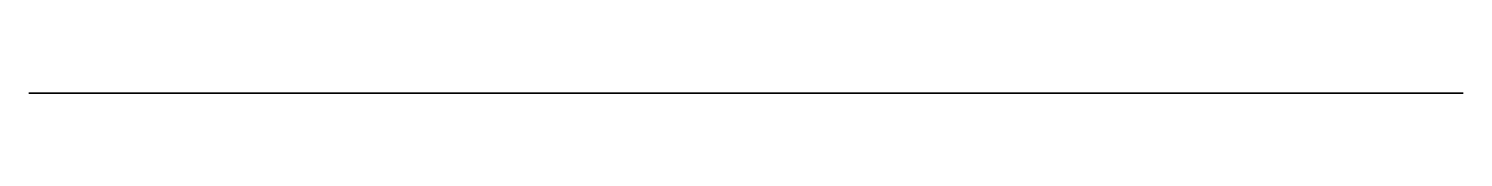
# Model space of a CAD drawing. Header units: millimetres. Extents: x 121.9 to 185.4, y 0 to 0.
import ezdxf

# ---------------------------------------------------------------- set-up
doc = ezdxf.new("R2010")
doc.units = ezdxf.units.MM
doc.layers.get('0').update_dxf_attribs({"color": 173, "true_color": 0x5858e1})

msp = doc.modelspace()

# ---------------------------------------------------------------- linework, layer by layer
at = {"color": 194, "true_color": 0x551cb1}
msp.add_polyline3d([(143.348, 0, -40.892), (143.093, 0, -40.32), (142.812, 0, -39.758), (142.501, 0, -39.212), (142.158, 0, -38.686), (141.974, 0, -38.433), (141.781, 0, -38.188), (141.58, 0, -37.951), (141.369, 0, -37.722), (141.149, 0, -37.503), (140.919, 0, -37.294), (140.68, 0, -37.097), (140.43, 0, -36.911), (140.161, 0, -36.728), (139.887, 0, -36.556), (139.607, 0, -36.395), (139.322, 0, -36.244), (139.032, 0, -36.104), (138.737, 0, -35.974), (138.438, 0, -35.856), (138.135, 0, -35.748), (137.828, 0, -35.651), (137.518, 0, -35.566), (137.205, 0, -35.492), (136.889, 0, -35.429), (136.571, 0, -35.377), (136.25, 0, -35.338), (135.928, 0, -35.309), (135.604, 0, -35.293), (135.279, 0, -35.288), (134.955, 0, -35.296), (134.633, 0, -35.315), (134.312, 0, -35.346), (133.992, 0, -35.388), (133.675, 0, -35.442), (133.36, 0, -35.507), (133.048, 0, -35.584), (132.739, 0, -35.672), (132.433, 0, -35.771), (132.13, 0, -35.881), (131.832, 0, -36.002), (131.538, 0, -36.135), (131.248, 0, -36.278), (130.963, 0, -36.432), (130.683, 0, -36.596), (130.683, 0, -34.84), (121.937, 0, -34.84), (121.937, 0, -54.242), (185.354, 0, -54.242), (185.354, 0, -46.708), (185.357, 0, -45.851), (185.35, 0, -45.424), (185.328, 0, -45.003), (185.283, 0, -44.589), (185.25, 0, -44.386), (185.209, 0, -44.185), (185.159, 0, -43.988), (185.098, 0, -43.794), (185.027, 0, -43.605), (184.944, 0, -43.419), (184.794, 0, -43.136), (184.625, 0, -42.863), (184.438, 0, -42.603), (184.233, 0, -42.356), (184.011, 0, -42.122), (183.773, 0, -41.904), (183.52, 0, -41.702), (183.251, 0, -41.516), (183.039, 0, -41.387), (182.821, 0, -41.271), (182.598, 0, -41.166), (182.37, 0, -41.073), (182.139, 0, -40.993), (181.904, 0, -40.925), (181.667, 0, -40.869), (181.427, 0, -40.826), (181.185, 0, -40.795), (180.941, 0, -40.776), (180.697, 0, -40.771), (180.452, 0, -40.777), (180.208, 0, -40.797), (179.964, 0, -40.83), (179.721, 0, -40.875), (179.479, 0, -40.934), (179.241, 0, -41.005), (179.008, 0, -41.088), (178.781, 0, -41.183), (178.559, 0, -41.289), (178.345, 0, -41.406), (178.136, 0, -41.534), (177.935, 0, -41.673), (177.742, 0, -41.821), (177.557, 0, -41.98), (177.379, 0, -42.148), (177.211, 0, -42.325), (177.052, 0, -42.511), (176.902, 0, -42.705), (176.762, 0, -42.908), (176.632, 0, -43.118), (176.513, 0, -43.337), (174.615, 0, -41.533), (152.566, 0, -41.533), (152.466, 0, -41.323), (152.358, 0, -41.118), (152.241, 0, -40.92), (152.115, 0, -40.727), (151.981, 0, -40.541), (151.839, 0, -40.361), (151.689, 0, -40.187), (151.531, 0, -40.021), (151.366, 0, -39.862), (151.195, 0, -39.71), (151.016, 0, -39.566), (150.831, 0, -39.431), (150.639, 0, -39.303), (150.442, 0, -39.184), (150.238, 0, -39.073), (150.029, 0, -38.972), (149.816, 0, -38.88), (149.6, 0, -38.798), (149.38, 0, -38.726), (149.158, 0, -38.665), (148.935, 0, -38.613), (148.709, 0, -38.572), (148.482, 0, -38.541), (148.254, 0, -38.52), (148.025, 0, -38.51), (147.796, 0, -38.51), (147.567, 0, -38.52), (147.338, 0, -38.54), (147.11, 0, -38.571), (146.883, 0, -38.612), (146.657, 0, -38.663), (146.433, 0, -38.725), (146.224, 0, -38.795), (146.019, 0, -38.876), (145.819, 0, -38.968), (145.622, 0, -39.07), (145.43, 0, -39.183), (145.242, 0, -39.304), (145.06, 0, -39.435), (144.883, 0, -39.573), (144.711, 0, -39.718), (144.545, 0, -39.871), (144.385, 0, -40.029), (144.231, 0, -40.193), (144.084, 0, -40.362), (143.943, 0, -40.535), (143.682, 0, -40.892)], close=True, dxfattribs=at)

doc.saveas('drawing.dxf')
